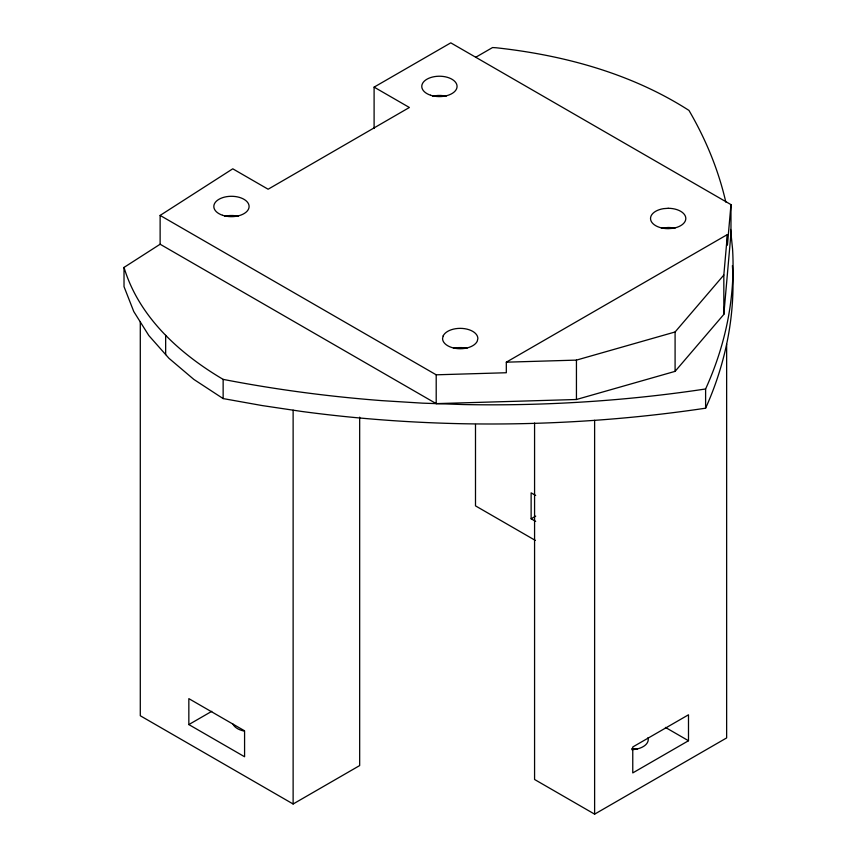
<?xml version="1.0" encoding="UTF-8"?>
<svg xmlns="http://www.w3.org/2000/svg" width="857" height="857" viewBox="0 0 857 857"><rect width="100%" height="100%" fill="white"/><g stroke="black" fill="none" stroke-linecap="round" stroke-linejoin="round"><path stroke-width="1.29" d="M160.13 215.418L160.13 244.234L436.202 403.626L576.44 399.501L675.091 371.36L723.833 314.401L723.833 275.022L727.4 234.539L506.316 362.179L506.316 372.741L436.202 374.809L160.13 215.418L232.772 168.808L268.123 189.226L409.378 107.489L374.102 87.125L374.102 128.475M374.102 87.125L450.782 42.85L730.978 204.619L727.4 245.102L727.4 234.539M723.833 314.401L730.978 233.436L730.978 204.619M160.13 244.234L124.019 267.416L124.019 286.624L133.767 311.541L148.839 335.558L168.968 358.312L193.864 379.426L223.141 398.58L262.103 405.554L301.61 411.435A843.084 486.755 0 0 0 463.155 423.744C544.227 425.222 625.406 420.155 705.611 408.189C725.343 364.461 735.327 316.212 732.564 268.209A843.084 486.755 0 0 0 732.392 265.595M506.316 362.179L576.44 360.111L675.091 331.98L723.833 275.022M475.614 57.333L492.55 47.553L496.192 47.767C563.777 55.148 631.33 73.423 688.974 110.424A843.084 486.755 0 0 1 725.804 202.07M535.679 495.464L531.126 492.839L531.126 518.774L535.721 516.118M188.84 724.572L244.577 756.752L244.577 730.817L188.84 698.637L188.84 724.572L211.786 711.321M140.291 321.932L140.291 715.756L293.126 803.995L359.672 765.569L359.672 417.145M688.492 740.737L632.766 772.918L632.766 746.983L688.492 714.802L688.492 740.737L665.407 727.4M534.575 423.047L534.575 779.484L594.619 814.15L726.64 737.92L726.64 344.107M531.126 518.774L535.679 521.399M535.379 540.435L475.496 505.866L475.496 424.429M730.571 229.462L732.564 249.001A843.084 486.755 0 0 1 705.611 388.971A843.084 486.755 0 0 1 463.155 404.536L422.426 403.154L381.868 400.637A843.084 486.755 0 0 1 223.141 379.372C179.659 353.737 138.984 317.154 124.019 267.416M705.611 388.971L705.611 408.189M675.091 331.98L675.091 371.36M594.619 420.326L594.619 814.15M576.44 360.111L576.44 399.501M436.202 374.809L436.202 403.626M293.126 410.171L293.126 803.995M223.141 379.372L223.141 398.58M165.658 335.355L165.658 354.573M453.46 348.349A17.643 10.188 0 0 1 466.969 348.349M661.422 228.283A17.643 10.188 0 0 1 663.607 227.855L668.171 227.501A17.643 10.188 0 0 1 674.93 228.283M224.705 216.275A17.643 10.188 0 0 1 238.214 216.275M432.667 96.209A17.643 10.188 0 0 1 446.165 96.209M631.759 748.536A17.643 10.188 0 0 1 637.362 749.297M244.309 731.096A17.643 10.188 0 0 1 232.933 724.09M647.988 737.727A17.643 10.188 0 0 1 631.759 749.661M443.165 335.912L442.566 338.547A17.643 10.188 0 0 0 457.906 348.649A17.643 10.188 0 0 0 477.263 341.182L477.863 338.547A17.643 10.188 0 0 0 462.512 328.445A17.643 10.188 0 0 0 443.165 335.912M668.171 208.294L663.607 208.647A17.643 10.188 0 0 0 650.677 219.81A17.643 10.188 0 0 0 668.171 228.669L672.745 228.326A17.643 10.188 0 0 0 685.664 217.153A17.643 10.188 0 0 0 668.171 208.294M222.638 215.3A17.643 10.188 0 0 0 249.098 206.473A17.643 10.188 0 0 0 222.638 197.656A17.643 10.188 0 0 0 222.638 215.3M430.589 95.234A17.643 10.188 0 0 0 457.06 86.407A17.643 10.188 0 0 0 430.589 77.591A17.643 10.188 0 0 0 430.589 95.234"/></g></svg>
